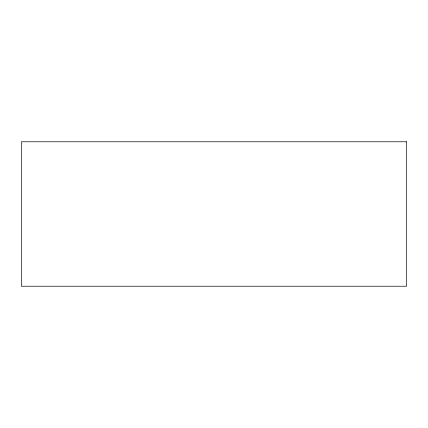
<?xml version="1.0" encoding="UTF-8"?>
<svg xmlns="http://www.w3.org/2000/svg" width="428" height="428" viewBox="0 0 428 428"><rect width="100%" height="100%" fill="white"/><g stroke="black" fill="none" stroke-linecap="round" stroke-linejoin="round"><path stroke-width="0.64" d="M406.6 141.775L21.4 141.775L21.4 286.225L406.6 286.225L406.6 141.775"/></g></svg>
